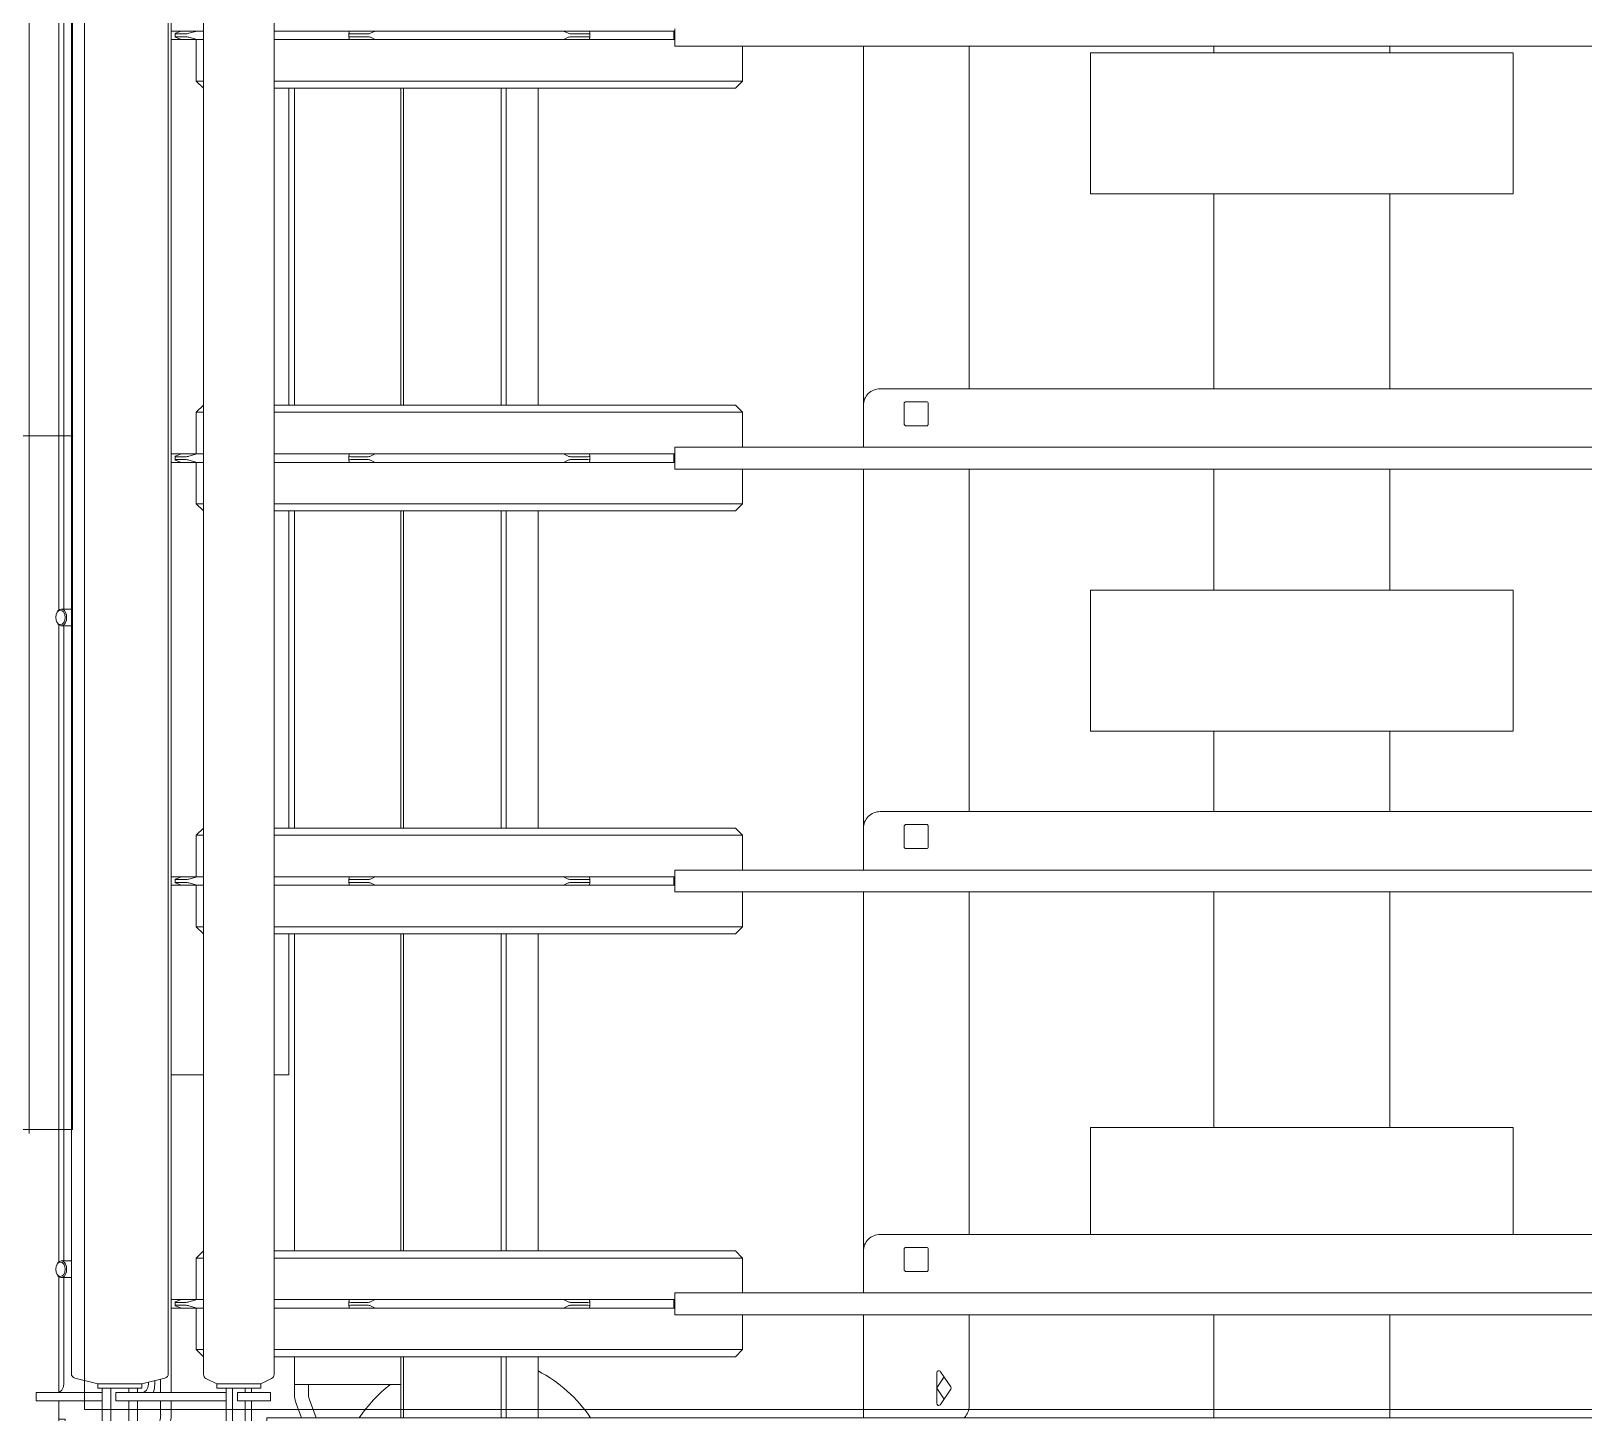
# Model space of a CAD drawing. Header units: millimetres. Extents: x -187347 to 135007, y -6415 to 292048.
# Drawn here: x -37668 to -37108, y 26626 to 27126 of the extents above; entities that cross this region are included whole.
import ezdxf

# ---------------------------------------------------------------- set-up
doc = ezdxf.new("R2010")
doc.units = ezdxf.units.MM
doc.header["$LTSCALE"] = 100
doc.linetypes.add('CENTER', pattern=[50.8, 31.75, -6.35, 6.35, -6.35])
doc.layers.get('0').update_dxf_attribs({"lineweight": 18})
doc.layers.add('Layout Kromeka', color=1, linetype='Continuous', lineweight=5)

# ---------------------------------------------------------------- blocks, each defined once
blk = doc.blocks.new('A$Ca181df26')
at = {"color": 0}
for p, q in [((2883.13, 2000.35), (2139.13, 2000.35)), ((2478.38, 1963.19), (2478.38, 2000.35)), ((2541.88, 1963.19), (2541.88, 2000.35)), ((2668.13, 2000.35), (2668.13, 1963.19)), ((2785.4, 1978.3), (2785.4, 2000.35)), ((2796.82, 2000.35), (2796.82, 1978.3)), ((2798.74, 1978.3), (2798.74, 2000.35)), ((2833.89, 2000.35), (2833.89, 1978.3)), ((2834.87, 1978.3), (2834.87, 2000.35)), ((2867.85, 1993.47), (2865.35, 2000.35)), ((2870.67, 2000.35), (2872.55, 1995.18)), ((2883.13, 2000.35), (2883.13, 2001.45)), ((2888.66, 1994.25), (2888.66, 2001.45)), ((2890.96, 1994.25), (2890.96, 2001.45)), ((2895.54, 1989.67), (2895.54, 2001.45)), ((2897.83, 1989.67), (2897.83, 2001.45)), ((2917.57, 1999.15), (2917.57, 1994.25)), ((2921.4, 1999.15), (2921.4, 1994.25)), ((2929.69, 1994.25), (2929.69, 2001.45)), ((2932.9, 1994.25), (2932.9, 2001.45)), ((2939.32, 1989.67), (2939.32, 2001.45)), ((2942.52, 1989.67), (2942.52, 2001.45)), ((2955.79, 2001.45), (2955.79, 2000.85)), ((2958.13, 2000.85), (2955.79, 2000.85)), ((2958.13, 1994.25), (2958.13, 2000.85)), ((2725.67, 1997.35), (236.18, 1997.35)), ((2630.03, 1963.19), (2630.03, 1995.96)), ((2636.67, 1990.04), (2640.32, 1995.52)), ((2639.05, 1993.61), (2641.44, 1990.04)), ((2641.72, 1995.1), (2641.72, 1984.13)), ((2725.67, 1997.35), (2811.51, 1997.35)), ((2948.86, 1997.35), (2811.51, 1997.35)), ((2881.82, 1994.25), (2891.5, 1994.25)), ((2881.82, 1991.25), (2881.82, 1994.25)), ((2891.5, 1994.25), (2893.69, 1994.25)), ((2893.69, 1994.25), (2893.69, 1991.25)), ((2897.83, 1994.25), (2899.84, 1994.25)), ((2899.84, 1994.25), (2900.54, 1994.25)), ((2912.99, 1994.25), (2900.54, 1994.25)), ((2912.99, 1994.25), (2913.94, 1994.25)), ((2935.66, 1994.25), (2913.94, 1994.25)), ((2935.66, 1994.25), (2937.57, 1994.25)), ((2937.57, 1991.25), (2937.57, 1994.25)), ((2942.52, 1994.25), (2947.05, 1994.25)), ((2947.05, 1994.25), (2950.38, 1994.25)), ((2948.86, 295.55), (2948.86, 1997.35)), ((2950.38, 1994.25), (2952.27, 1994.25)), ((2952.69, 1994.25), (2952.27, 1994.25)), ((2965.93, 1994.25), (2952.69, 1994.25)), ((2965.93, 1994.25), (2966.27, 1994.25)), ((2966.27, 1994.25), (2966.27, 1991.25)), ((2640.32, 1983.71), (2636.67, 1989.19)), ((2641.44, 1989.19), (2639.05, 1985.61)), ((2834.87, 1988.33), (2865.74, 1988.33)), ((2873.16, 1988.33), (2865.74, 1988.33)), ((2868.16, 1991.63), (2868.16, 1991.76)), ((2868.16, 1991.63), (2868.16, 1988.33)), ((2873.16, 1991.76), (2873.16, 1991.63)), ((2873.16, 1988.33), (2873.16, 1991.63)), ((2873.16, 1988.33), (2873.16, 1978.3)), ((2885.31, 1988.08), (2881.42, 1986.14)), ((2881.82, 1991.25), (2891.5, 1991.25)), ((2901.18, 1989.67), (2885.31, 1989.67)), ((2885.31, 1988.08), (2885.31, 1989.67)), ((2901.18, 1988.08), (2885.31, 1988.08)), ((2888.66, 1989.67), (2888.66, 1991.25)), ((2890.96, 1989.67), (2890.96, 1991.25)), ((2893.69, 1991.25), (2891.5, 1991.25)), ((2899.84, 1991.25), (2897.83, 1991.25)), ((2900.54, 1991.25), (2899.84, 1991.25)), ((2900.54, 1991.25), (2912.99, 1991.25)), ((2901.18, 1988.08), (2901.18, 1989.67)), ((2901.18, 1988.08), (2905.07, 1986.14)), ((2913.94, 1991.25), (2912.99, 1991.25)), ((2935.66, 1991.25), (2913.94, 1991.25)), ((2917.57, 1991.25), (2917.57, 1432.45)), ((2928.17, 1988.08), (2919.85, 1986)), ((2921.4, 1991.25), (2921.4, 1986.39)), ((2923.52, 1988.25), (2923.52, 1986.92)), ((2925.82, 1987.49), (2925.82, 1988.25)), ((2944.05, 1989.67), (2928.17, 1989.67)), ((2928.17, 1988.08), (2928.17, 1989.67)), ((2944.05, 1988.08), (2928.17, 1988.08)), ((2929.69, 1989.67), (2929.69, 1991.25)), ((2932.9, 1989.67), (2932.9, 1991.25)), ((2937.57, 1991.25), (2935.66, 1991.25)), ((2947.05, 1991.25), (2942.52, 1991.25)), ((2944.05, 1988.08), (2944.05, 1989.67)), ((2944.05, 1988.08), (2952.37, 1986)), ((2950.38, 1991.25), (2947.05, 1991.25)), ((2950.38, 1991.25), (2952.27, 1991.25)), ((2952.69, 1991.25), (2952.27, 1991.25)), ((2952.69, 1991.25), (2965.93, 1991.25)), ((2956.35, 1988.25), (2956.35, 1949.8)), ((2958.13, 1949.45), (2958.13, 1991.18)), ((2966.27, 1991.25), (2965.93, 1991.25)), ((2880.55, 1984.72), (2880.55, 1438.99)), ((2905.95, 1984.72), (2905.95, 1438.99)), ((2918.65, 1984.46), (2918.65, 1439.25)), ((2953.57, 1984.46), (2953.57, 1439.25)), ((2714.25, 1978.3), (2711.71, 1975.76)), ((2880.55, 1975.76), (2711.71, 1975.76)), ((2711.71, 1963.19), (2711.71, 1975.76)), ((2714.25, 1978.3), (2880.55, 1978.3)), ((2905.95, 1978.3), (2906.02, 1978.3)), ((2908.56, 1975.76), (2905.95, 1975.76)), ((2906.02, 1978.3), (2908.56, 1975.76)), ((2908.56, 1960.77), (2908.56, 1975.76)), ((2736.13, 1963.19), (2037.02, 1963.19)), ((2736.13, 1963.19), (2736.13, 1961.6)), ((2736.13, 1956.9), (2736.13, 1961.6)), ((2736.13, 1960.77), (2744.75, 1960.77)), ((2736.13, 1960.75), (2736.45, 1960.75)), ((2736.45, 1957.75), (2736.45, 1960.75)), ((2766.32, 1960.77), (2744.75, 1960.77)), ((2766.9, 1960.77), (2766.32, 1960.77)), ((2766.73, 1958.55), (2766.73, 1959.95)), ((2766.9, 1960.77), (2766.74, 1959.96)), ((2776.21, 1960.77), (2766.9, 1960.77)), ((2767.44, 1959.76), (2773.32, 1959.76)), ((2774.49, 1959.96), (2776.21, 1960.77)), ((2779.26, 1960.77), (2776.21, 1960.77)), ((2780.72, 1960.77), (2779.26, 1960.77)), ((2802.29, 1960.77), (2780.72, 1960.77)), ((2802.29, 1960.77), (2817.98, 1960.77)), ((2839.55, 1960.77), (2817.98, 1960.77)), ((2841.01, 1960.77), (2839.55, 1960.77)), ((2844.06, 1960.77), (2841.01, 1960.77)), ((2853.37, 1960.77), (2844.06, 1960.77)), ((2844.06, 1960.77), (2845.78, 1959.96)), ((2846.95, 1959.76), (2852.83, 1959.76)), ((2853.95, 1960.77), (2853.37, 1960.77)), ((2853.53, 1959.96), (2853.37, 1960.77)), ((2853.53, 1958.55), (2853.53, 1959.95)), ((2875.52, 1960.77), (2853.95, 1960.77)), ((2875.52, 1960.77), (2880.55, 1960.77)), ((2908.26, 1960.77), (2905.95, 1960.77)), ((2914.01, 1960.77), (2908.26, 1960.77)), ((2908.26, 1960.77), (2911.21, 1959.96)), ((2912.4, 1959.76), (2916.04, 1959.76)), ((2917.57, 1960.77), (2914.01, 1960.77)), ((2916, 1959.96), (2914.01, 1960.77)), ((2916.23, 1958.69), (2916.23, 1959.81)), ((2015.39, 1955.31), (2736.13, 1955.31)), ((2668.13, 1955.31), (2668.13, 1954.75)), ((2668.13, 1954.75), (2668.13, 1940.25)), ((2711.71, 1942.74), (2711.71, 1955.31)), ((2736.45, 1957.75), (2736.13, 1957.75)), ((2744.75, 1957.73), (2736.13, 1957.73)), ((2736.13, 1956.9), (2736.13, 1955.31)), ((2744.75, 1957.73), (2766.32, 1957.73)), ((2766.32, 1957.73), (2766.9, 1957.73)), ((2766.74, 1958.54), (2766.9, 1957.73)), ((2766.9, 1957.73), (2776.21, 1957.73)), ((2773.32, 1958.74), (2767.44, 1958.74)), ((2776.21, 1957.73), (2774.49, 1958.54)), ((2776.21, 1957.73), (2779.26, 1957.73)), ((2779.26, 1957.73), (2780.72, 1957.73)), ((2780.72, 1957.73), (2802.29, 1957.73)), ((2817.98, 1957.73), (2802.29, 1957.73)), ((2817.98, 1957.73), (2839.55, 1957.73)), ((2839.55, 1957.73), (2841.01, 1957.73)), ((2841.01, 1957.73), (2844.06, 1957.73)), ((2845.78, 1958.54), (2844.06, 1957.73)), ((2844.06, 1957.73), (2853.37, 1957.73)), ((2852.83, 1958.74), (2846.95, 1958.74)), ((2853.37, 1957.73), (2853.53, 1958.54)), ((2853.37, 1957.73), (2853.95, 1957.73)), ((2853.95, 1957.73), (2875.52, 1957.73)), ((2880.55, 1957.73), (2875.52, 1957.73)), ((2905.95, 1957.73), (2908.26, 1957.73)), ((2911.21, 1958.54), (2908.26, 1957.73)), ((2908.26, 1957.73), (2914.01, 1957.73)), ((2908.56, 1942.74), (2908.56, 1957.73)), ((2916.04, 1958.74), (2912.4, 1958.74)), ((2914.01, 1957.73), (2916, 1958.54)), ((2914.01, 1957.73), (2917.57, 1957.73)), ((2953.57, 1949.8), (2957.22, 1949.8)), ((2958.93, 1948.22), (2958.84, 1948.44)), ((2644.77, 1939.31), (2644.77, 1947.19)), ((2645.15, 1947.57), (2653.02, 1947.57)), ((2653.4, 1947.19), (2653.4, 1939.31)), ((2880.55, 1942.74), (2711.71, 1942.74)), ((2714.25, 1940.2), (2711.71, 1942.74)), ((2908.56, 1942.74), (2905.95, 1942.74)), ((2906.02, 1940.2), (2908.56, 1942.74)), ((2953.57, 1943.8), (2957.22, 1943.8)), ((2956.35, 1943.8), (2956.35, 1714.85)), ((2958.13, 1714.5), (2958.13, 1944.16)), ((2958.93, 1945.39), (2958.84, 1945.17)), ((2653.02, 1938.93), (2645.15, 1938.93)), ((2667.85, 1938.42), (2668.13, 1938.42)), ((2668.13, 1940.25), (2668.13, 1938.42)), ((2668.13, 1938.42), (2668.13, 1810.79)), ((2714.25, 1940.2), (2880.55, 1940.2)), ((2785.4, 1825.9), (2785.4, 1940.2)), ((2796.82, 1940.2), (2796.82, 1825.9)), ((2798.74, 1825.9), (2798.74, 1940.2)), ((2833.89, 1940.2), (2833.89, 1825.9)), ((2834.87, 1825.9), (2834.87, 1940.2)), ((2873.16, 1940.2), (2873.16, 1825.9)), ((2905.95, 1940.2), (2906.02, 1940.2)), ((1957.52, 1934.25), (2662.13, 1934.25)), ((2433.93, 1934.25), (2433.93, 1895.75)), ((2586.33, 1934.25), (2586.33, 1895.75)), ((2630.03, 1810.79), (2630.03, 1934.25)), ((2586.33, 1895.75), (2433.93, 1895.75)), ((2478.38, 1810.79), (2478.38, 1895.75)), ((2541.88, 1810.79), (2541.88, 1895.75)), ((2876.93, 1876.7), (2875.18, 1876.7)), ((2875.18, 1825.9), (2875.18, 1876.7)), ((2876.93, 1876.7), (2880.55, 1876.7)), ((2905.95, 1876.7), (2917.57, 1876.7)), ((2714.25, 1825.9), (2711.71, 1823.36)), ((2714.25, 1825.9), (2880.55, 1825.9)), ((2905.95, 1825.9), (2906.02, 1825.9)), ((2906.02, 1825.9), (2908.56, 1823.36)), ((2880.55, 1823.36), (2711.71, 1823.36)), ((2711.71, 1810.79), (2711.71, 1823.36)), ((2908.56, 1823.36), (2905.95, 1823.36)), ((2908.56, 1808.37), (2908.56, 1823.36)), ((2736.13, 1810.79), (1618.31, 1810.79)), ((2736.13, 1810.79), (2736.13, 1809.2)), ((2736.13, 1804.5), (2736.13, 1809.2)), ((2736.13, 1808.37), (2744.75, 1808.37)), ((2736.13, 1808.35), (2736.45, 1808.35)), ((2736.45, 1805.35), (2736.45, 1808.35)), ((2766.32, 1808.37), (2744.75, 1808.37)), ((2766.9, 1808.37), (2766.32, 1808.37)), ((2766.9, 1808.37), (2766.74, 1807.56)), ((2776.21, 1808.37), (2766.9, 1808.37)), ((2774.49, 1807.56), (2776.21, 1808.37)), ((2779.26, 1808.37), (2776.21, 1808.37)), ((2780.72, 1808.37), (2779.26, 1808.37)), ((2802.29, 1808.37), (2780.72, 1808.37)), ((2802.29, 1808.37), (2817.98, 1808.37)), ((2839.55, 1808.37), (2817.98, 1808.37)), ((2841.01, 1808.37), (2839.55, 1808.37)), ((2844.06, 1808.37), (2841.01, 1808.37)), ((2853.37, 1808.37), (2844.06, 1808.37)), ((2844.06, 1808.37), (2845.78, 1807.56)), ((2853.95, 1808.37), (2853.37, 1808.37)), ((2853.53, 1807.56), (2853.37, 1808.37)), ((2875.52, 1808.37), (2853.95, 1808.37)), ((2875.52, 1808.37), (2880.55, 1808.37)), ((2908.26, 1808.37), (2905.95, 1808.37)), ((2914.01, 1808.37), (2908.26, 1808.37)), ((2908.26, 1808.37), (2911.21, 1807.56)), ((2917.57, 1808.37), (2914.01, 1808.37)), ((2916, 1807.56), (2914.01, 1808.37)), ((1596.67, 1802.91), (2736.13, 1802.91)), ((2668.13, 1802.91), (2668.13, 1802.35)), ((2668.13, 1802.35), (2668.13, 1787.85)), ((2711.71, 1790.34), (2711.71, 1802.91)), ((2736.45, 1805.35), (2736.13, 1805.35)), ((2744.75, 1805.33), (2736.13, 1805.33)), ((2736.13, 1804.5), (2736.13, 1802.91)), ((2744.75, 1805.33), (2766.32, 1805.33)), ((2766.32, 1805.33), (2766.9, 1805.33)), ((2766.73, 1806.15), (2766.73, 1807.55)), ((2766.74, 1806.14), (2766.9, 1805.33)), ((2766.9, 1805.33), (2776.21, 1805.33)), ((2767.44, 1807.36), (2773.32, 1807.36)), ((2773.32, 1806.34), (2767.44, 1806.34)), ((2776.21, 1805.33), (2774.49, 1806.14)), ((2776.21, 1805.33), (2779.26, 1805.33)), ((2779.26, 1805.33), (2780.72, 1805.33)), ((2780.72, 1805.33), (2802.29, 1805.33)), ((2817.98, 1805.33), (2802.29, 1805.33)), ((2817.98, 1805.33), (2839.55, 1805.33)), ((2839.55, 1805.33), (2841.01, 1805.33)), ((2841.01, 1805.33), (2844.06, 1805.33)), ((2845.78, 1806.14), (2844.06, 1805.33)), ((2844.06, 1805.33), (2853.37, 1805.33)), ((2846.95, 1807.36), (2852.83, 1807.36)), ((2852.83, 1806.34), (2846.95, 1806.34)), ((2853.37, 1805.33), (2853.53, 1806.14)), ((2853.37, 1805.33), (2853.95, 1805.33)), ((2853.53, 1806.15), (2853.53, 1807.55)), ((2853.95, 1805.33), (2875.52, 1805.33)), ((2880.55, 1805.33), (2875.52, 1805.33)), ((2905.95, 1805.33), (2908.26, 1805.33)), ((2911.21, 1806.14), (2908.26, 1805.33)), ((2908.26, 1805.33), (2914.01, 1805.33)), ((2908.56, 1790.34), (2908.56, 1805.33)), ((2912.4, 1807.36), (2916.04, 1807.36)), ((2916.04, 1806.34), (2912.4, 1806.34)), ((2914.01, 1805.33), (2916, 1806.14)), ((2914.01, 1805.33), (2917.57, 1805.33)), ((2916.23, 1806.29), (2916.23, 1807.41)), ((2644.77, 1786.91), (2644.77, 1794.79)), ((2645.15, 1795.17), (2653.02, 1795.17)), ((2653.4, 1794.79), (2653.4, 1786.91)), ((2653.02, 1786.53), (2645.15, 1786.53)), ((2667.85, 1786.02), (2668.13, 1786.02)), ((2668.13, 1787.85), (2668.13, 1786.02)), ((2668.13, 1786.02), (2668.13, 1658.39)), ((2880.55, 1790.34), (2711.71, 1790.34)), ((2714.25, 1787.8), (2711.71, 1790.34)), ((2714.25, 1787.8), (2880.55, 1787.8)), ((2785.4, 1673.5), (2785.4, 1787.8)), ((2796.82, 1787.8), (2796.82, 1673.5)), ((2798.74, 1673.5), (2798.74, 1787.8)), ((2833.89, 1787.8), (2833.89, 1673.5)), ((2834.87, 1673.5), (2834.87, 1787.8)), ((2873.16, 1787.8), (2873.16, 1673.5)), ((2875.18, 1673.5), (2875.18, 1787.8)), ((2908.56, 1790.34), (2905.95, 1790.34)), ((2905.95, 1787.8), (2906.02, 1787.8)), ((2906.02, 1787.8), (2908.56, 1790.34)), ((1538.8, 1781.85), (2662.13, 1781.85)), ((2478.38, 1752.87), (2478.38, 1781.85)), ((2541.88, 1752.87), (2541.88, 1781.85)), ((2630.03, 1658.39), (2630.03, 1781.85)), ((2433.93, 1752.87), (2586.33, 1752.87)), ((2433.93, 1752.87), (2433.93, 1702.07)), ((2586.33, 1752.87), (2586.33, 1702.07)), ((2953.57, 1714.85), (2957.22, 1714.85)), ((2958.93, 1713.27), (2958.84, 1713.49)), ((2953.57, 1708.85), (2957.22, 1708.85)), ((2956.35, 1708.85), (2956.35, 1479.9)), ((2958.13, 1479.55), (2958.13, 1709.21)), ((2958.93, 1710.44), (2958.84, 1710.22)), ((2586.33, 1702.07), (2433.93, 1702.07)), ((2478.38, 1658.39), (2478.38, 1702.07)), ((2541.88, 1658.39), (2541.88, 1702.07)), ((2714.25, 1673.5), (2711.71, 1670.96)), ((2714.25, 1673.5), (2880.55, 1673.5)), ((2905.95, 1673.5), (2906.02, 1673.5)), ((2906.02, 1673.5), (2908.56, 1670.96)), ((2880.55, 1670.96), (2711.71, 1670.96)), ((2711.71, 1658.39), (2711.71, 1670.96)), ((2908.56, 1670.96), (2905.95, 1670.96)), ((2908.56, 1655.97), (2908.56, 1670.96)), ((2736.13, 1658.39), (1199.59, 1658.39)), ((2736.13, 1658.39), (2736.13, 1656.8)), ((2736.13, 1652.1), (2736.13, 1656.8)), ((2736.13, 1655.97), (2744.75, 1655.97)), ((2736.13, 1655.95), (2736.45, 1655.95)), ((2736.45, 1652.95), (2736.13, 1652.95)), ((2744.75, 1652.93), (2736.13, 1652.93)), ((2736.13, 1652.1), (2736.13, 1650.51)), ((2736.45, 1652.95), (2736.45, 1655.95)), ((2766.32, 1655.97), (2744.75, 1655.97)), ((2744.75, 1652.93), (2766.32, 1652.93)), ((2766.9, 1655.97), (2766.32, 1655.97)), ((2766.32, 1652.93), (2766.9, 1652.93)), ((2766.73, 1653.75), (2766.73, 1655.15)), ((2766.9, 1655.97), (2766.74, 1655.16)), ((2766.74, 1653.74), (2766.9, 1652.93)), ((2776.21, 1655.97), (2766.9, 1655.97)), ((2766.9, 1652.93), (2776.21, 1652.93)), ((2767.44, 1654.96), (2773.32, 1654.96)), ((2773.32, 1653.94), (2767.44, 1653.94)), ((2774.49, 1655.16), (2776.21, 1655.97)), ((2776.21, 1652.93), (2774.49, 1653.74)), ((2779.26, 1655.97), (2776.21, 1655.97)), ((2776.21, 1652.93), (2779.26, 1652.93)), ((2780.72, 1655.97), (2779.26, 1655.97)), ((2779.26, 1652.93), (2780.72, 1652.93)), ((2802.29, 1655.97), (2780.72, 1655.97)), ((2780.72, 1652.93), (2802.29, 1652.93)), ((2802.29, 1655.97), (2817.98, 1655.97)), ((2817.98, 1652.93), (2802.29, 1652.93)), ((2839.55, 1655.97), (2817.98, 1655.97)), ((2817.98, 1652.93), (2839.55, 1652.93)), ((2841.01, 1655.97), (2839.55, 1655.97)), ((2839.55, 1652.93), (2841.01, 1652.93)), ((2844.06, 1655.97), (2841.01, 1655.97)), ((2841.01, 1652.93), (2844.06, 1652.93)), ((2853.37, 1655.97), (2844.06, 1655.97)), ((2844.06, 1655.97), (2845.78, 1655.16)), ((2845.78, 1653.74), (2844.06, 1652.93)), ((2844.06, 1652.93), (2853.37, 1652.93)), ((2846.95, 1654.96), (2852.83, 1654.96)), ((2852.83, 1653.94), (2846.95, 1653.94)), ((2853.95, 1655.97), (2853.37, 1655.97)), ((2853.53, 1655.16), (2853.37, 1655.97)), ((2853.37, 1652.93), (2853.53, 1653.74)), ((2853.37, 1652.93), (2853.95, 1652.93)), ((2853.53, 1653.75), (2853.53, 1655.15)), ((2875.52, 1655.97), (2853.95, 1655.97)), ((2853.95, 1652.93), (2875.52, 1652.93)), ((2875.52, 1655.97), (2880.55, 1655.97)), ((2880.55, 1652.93), (2875.52, 1652.93)), ((2908.26, 1655.97), (2905.95, 1655.97)), ((2905.95, 1652.93), (2908.26, 1652.93)), ((2914.01, 1655.97), (2908.26, 1655.97)), ((2908.26, 1655.97), (2911.21, 1655.16)), ((2911.21, 1653.74), (2908.26, 1652.93)), ((2908.26, 1652.93), (2914.01, 1652.93)), ((2908.56, 1637.94), (2908.56, 1652.93)), ((2912.4, 1654.96), (2916.04, 1654.96)), ((2916.04, 1653.94), (2912.4, 1653.94)), ((2917.57, 1655.97), (2914.01, 1655.97)), ((2916, 1655.16), (2914.01, 1655.97)), ((2914.01, 1652.93), (2916, 1653.74)), ((2914.01, 1652.93), (2917.57, 1652.93)), ((2916.23, 1653.89), (2916.23, 1655.01)), ((1177.96, 1650.51), (2736.13, 1650.51)), ((2668.13, 1650.51), (2668.13, 1649.95)), ((2668.13, 1649.95), (2668.13, 1635.45)), ((2711.71, 1637.94), (2711.71, 1650.51)), ((2644.77, 1634.51), (2644.77, 1642.39)), ((2645.15, 1642.77), (2653.02, 1642.77)), ((2653.4, 1642.39), (2653.4, 1634.51)), ((2668.13, 1635.45), (2668.13, 1633.62)), ((2880.55, 1637.94), (2711.71, 1637.94)), ((2714.25, 1635.4), (2711.71, 1637.94)), ((2714.25, 1635.4), (2880.55, 1635.4)), ((2785.4, 1521.1), (2785.4, 1635.4)), ((2796.82, 1635.4), (2796.82, 1521.1)), ((2798.74, 1521.1), (2798.74, 1635.4)), ((2833.89, 1635.4), (2833.89, 1521.1)), ((2834.87, 1521.1), (2834.87, 1635.4)), ((2873.16, 1635.4), (2873.16, 1521.1)), ((2875.18, 1521.1), (2875.18, 1635.4)), ((2908.56, 1637.94), (2905.95, 1637.94)), ((2905.95, 1635.4), (2906.02, 1635.4)), ((2906.02, 1635.4), (2908.56, 1637.94)), ((1120.09, 1629.45), (2662.13, 1629.45)), ((2478.38, 1559.2), (2478.38, 1629.45)), ((2541.88, 1559.2), (2541.88, 1629.45)), ((2630.03, 1505.99), (2630.03, 1629.45)), ((2653.02, 1634.13), (2645.15, 1634.13)), ((2667.85, 1633.62), (2668.13, 1633.62)), ((2668.13, 1633.62), (2668.13, 1505.99)), ((2433.93, 1559.2), (2586.33, 1559.2)), ((2433.93, 1559.2), (2433.93, 1508.4)), ((2586.33, 1559.2), (2586.33, 1508.4)), ((2714.25, 1521.1), (2711.71, 1518.56)), ((2880.55, 1518.56), (2711.71, 1518.56)), ((2711.71, 1505.99), (2711.71, 1518.56)), ((2714.25, 1521.1), (2880.55, 1521.1)), ((2905.95, 1521.1), (2906.02, 1521.1)), ((2908.56, 1518.56), (2905.95, 1518.56)), ((2906.02, 1521.1), (2908.56, 1518.56)), ((2908.56, 1503.57), (2908.56, 1518.56)), ((2736.13, 1505.99), (780.87, 1505.99)), ((2586.33, 1508.4), (2433.93, 1508.4)), ((2478.38, 1505.99), (2478.38, 1508.4)), ((2541.88, 1505.99), (2541.88, 1508.4)), ((2736.13, 1505.99), (2736.13, 1504.4)), ((2736.13, 1499.7), (2736.13, 1504.4)), ((2736.13, 1503.57), (2744.75, 1503.57)), ((2736.13, 1503.55), (2736.45, 1503.55)), ((2736.45, 1500.55), (2736.13, 1500.55)), ((2744.75, 1500.53), (2736.13, 1500.53)), ((2736.45, 1500.55), (2736.45, 1503.55)), ((2766.32, 1503.57), (2744.75, 1503.57)), ((2744.75, 1500.53), (2766.32, 1500.53)), ((2766.9, 1503.57), (2766.32, 1503.57)), ((2766.32, 1500.53), (2766.9, 1500.53)), ((2766.73, 1501.35), (2766.73, 1502.75)), ((2766.9, 1503.57), (2766.74, 1502.76)), ((2766.74, 1501.34), (2766.9, 1500.53)), ((2776.21, 1503.57), (2766.9, 1503.57)), ((2766.9, 1500.53), (2776.21, 1500.53)), ((2767.44, 1502.56), (2773.32, 1502.56)), ((2773.32, 1501.54), (2767.44, 1501.54)), ((2774.49, 1502.76), (2776.21, 1503.57)), ((2776.21, 1500.53), (2774.49, 1501.34)), ((2779.26, 1503.57), (2776.21, 1503.57)), ((2776.21, 1500.53), (2779.26, 1500.53)), ((2780.72, 1503.57), (2779.26, 1503.57)), ((2779.26, 1500.53), (2780.72, 1500.53)), ((2802.29, 1503.57), (2780.72, 1503.57)), ((2780.72, 1500.53), (2802.29, 1500.53)), ((2802.29, 1503.57), (2817.98, 1503.57)), ((2817.98, 1500.53), (2802.29, 1500.53)), ((2839.55, 1503.57), (2817.98, 1503.57)), ((2817.98, 1500.53), (2839.55, 1500.53)), ((2841.01, 1503.57), (2839.55, 1503.57)), ((2839.55, 1500.53), (2841.01, 1500.53)), ((2844.06, 1503.57), (2841.01, 1503.57)), ((2841.01, 1500.53), (2844.06, 1500.53)), ((2853.37, 1503.57), (2844.06, 1503.57)), ((2844.06, 1503.57), (2845.78, 1502.76)), ((2845.78, 1501.34), (2844.06, 1500.53)), ((2844.06, 1500.53), (2853.37, 1500.53)), ((2846.95, 1502.56), (2852.83, 1502.56)), ((2852.83, 1501.54), (2846.95, 1501.54)), ((2853.95, 1503.57), (2853.37, 1503.57)), ((2853.53, 1502.76), (2853.37, 1503.57)), ((2853.37, 1500.53), (2853.53, 1501.34)), ((2853.37, 1500.53), (2853.95, 1500.53)), ((2853.53, 1501.35), (2853.53, 1502.75)), ((2875.52, 1503.57), (2853.95, 1503.57)), ((2853.95, 1500.53), (2875.52, 1500.53)), ((2875.52, 1503.57), (2880.55, 1503.57)), ((2880.55, 1500.53), (2875.52, 1500.53)), ((2908.26, 1503.57), (2905.95, 1503.57)), ((2905.95, 1500.53), (2908.26, 1500.53)), ((2914.01, 1503.57), (2908.26, 1503.57)), ((2908.26, 1503.57), (2911.21, 1502.76)), ((2911.21, 1501.34), (2908.26, 1500.53)), ((2908.26, 1500.53), (2914.01, 1500.53)), ((2912.4, 1502.56), (2916.04, 1502.56)), ((2916.04, 1501.54), (2912.4, 1501.54)), ((2917.57, 1503.57), (2914.01, 1503.57)), ((2916, 1502.76), (2914.01, 1503.57)), ((2914.01, 1500.53), (2916, 1501.34)), ((2914.01, 1500.53), (2917.57, 1500.53)), ((2916.23, 1501.49), (2916.23, 1502.61))]:
    blk.add_line(p, q, dxfattribs=at)
for centre, radius, start, end in [((2636.38, 1995.96), 6.35, 136.3196, 180), ((2808.13, 2027.98), 50, 213.5448, 242.9601), ((2808.13, 2027.98), 50, 307.5256, 326.4552), ((2948.13, 2000.85), 10, 0, 3.4398), ((2640.96, 1995.1), 0.762, 0, 146.3099), ((2863.16, 1991.76), 5, 0, 20), ((2863.16, 1991.76), 10, 0, 20), ((2637.3, 1989.61), 0.762, 146.3099, 213.6901), ((2640.8, 1989.61), 0.762, 326.3099, 33.6901), ((2640.96, 1984.13), 0.762, 213.6901, 0), ((2882.13, 1984.72), 1.59, 116.5651, 180), ((2904.36, 1984.72), 1.59, 0, 63.4349), ((2920.23, 1984.46), 1.59, 104.0362, 180), ((2951.98, 1984.46), 1.59, 0, 75.9638), ((2649.08, 1943.25), 5.84, 132.3575, 137.6425), ((2649.08, 1943.25), 5.84, 42.3575, 47.6425), ((2649.08, 1943.25), 5.84, 222.3575, 227.6425), ((2649.08, 1943.25), 5.84, 312.3575, 317.6425), ((2662.13, 1940.25), 6, 270, 0), ((2649.08, 1790.85), 5.84, 132.3575, 137.6425), ((2649.08, 1790.85), 5.84, 42.3575, 47.6425), ((2649.08, 1790.85), 5.84, 222.3575, 227.6425), ((2649.08, 1790.85), 5.84, 312.3575, 317.6425), ((2662.13, 1787.85), 6, 270, 0), ((2649.08, 1638.45), 5.84, 132.3575, 137.6425), ((2649.08, 1638.45), 5.84, 42.3575, 47.6425), ((2649.08, 1638.45), 5.84, 222.3575, 227.6425), ((2649.08, 1638.45), 5.84, 312.3575, 317.6425), ((2662.13, 1635.45), 6, 270, 0)]:
    blk.add_arc(centre, radius, start, end, dxfattribs=at)
for centre, major_axis, ratio, start_param, end_param in [((2921.65, 1999.15), (0, -6.35), 0.642788, 4.341156, 4.712389), ((2925.48, 1999.15), (0, 6.35), 0.642788, 1.199564, 1.570796), ((2928.12, 1988.25), (0, 6), 0.766044, 1.047198, 1.570796), ((2928.12, 1988.25), (0, 3), 0.766044, 0, 1.570796), ((2958.65, 1988.25), (0, 3), 0.766044, 0, 1.570796), ((2767.75, 1960.03), (-1.02, -0.09), 0.251789, 6.208665, 7.517662), ((2773.64, 1960.03), (-1.02, -0.09), 0.251789, 1.234477, 2.543474), ((2846.63, 1960.03), (-1.02, 0.09), 0.251789, 0.598119, 1.907116), ((2852.52, 1960.03), (-1.02, 0.09), 0.251789, 1.907116, 3.216113), ((2911.58, 1960.03), (-1.02, 0.22), 0.149612, 1.237317, 2.546314), ((2915.21, 1960.03), (-1.02, 0.22), 0.149612, 2.546314, 3.855311), ((2767.75, 1958.47), (1.02, -0.09), 0.251789, 1.907116, 3.216113), ((2773.64, 1958.47), (1.02, -0.09), 0.251789, 0.598119, 1.907116), ((2846.63, 1958.47), (1.02, 0.09), 0.251789, 1.234477, 2.543474), ((2852.52, 1958.47), (1.02, 0.09), 0.251789, 6.208665, 7.517662), ((2911.58, 1958.47), (1.02, 0.22), 0.149612, 0.595278, 1.904275), ((2915.21, 1958.47), (1.02, 0.22), 0.149612, 5.569467, 6.878464), ((2957.22, 1946.8), (0, 3), 0.642788, 5.287559, 10.420404), ((2767.75, 1807.63), (-1.02, -0.09), 0.251789, 6.208665, 7.517662), ((2767.75, 1806.07), (1.02, -0.09), 0.251789, 1.907116, 3.216113), ((2773.64, 1807.63), (-1.02, -0.09), 0.251789, 1.234477, 2.543474), ((2773.64, 1806.07), (1.02, -0.09), 0.251789, 0.598119, 1.907116), ((2846.63, 1807.63), (-1.02, 0.09), 0.251789, 0.598119, 1.907116), ((2846.63, 1806.07), (1.02, 0.09), 0.251789, 1.234477, 2.543474), ((2852.52, 1807.63), (-1.02, 0.09), 0.251789, 1.907116, 3.216113), ((2852.52, 1806.07), (1.02, 0.09), 0.251789, 6.208665, 7.517662), ((2911.58, 1807.63), (-1.02, 0.22), 0.149612, 1.237317, 2.546314), ((2911.58, 1806.07), (1.02, 0.22), 0.149612, 0.595278, 1.904275), ((2915.21, 1807.63), (-1.02, 0.22), 0.149612, 2.546314, 3.855311), ((2915.21, 1806.07), (1.02, 0.22), 0.149612, 5.569467, 6.878464), ((2957.22, 1711.85), (0, 3), 0.642788, 5.287559, 10.420404), ((2767.75, 1655.23), (-1.02, -0.09), 0.251789, 6.208665, 7.517662), ((2767.75, 1653.67), (1.02, -0.09), 0.251789, 1.907116, 3.216113), ((2773.64, 1655.23), (-1.02, -0.09), 0.251789, 1.234477, 2.543474), ((2773.64, 1653.67), (1.02, -0.09), 0.251789, 0.598119, 1.907116), ((2846.63, 1655.23), (-1.02, 0.09), 0.251789, 0.598119, 1.907116), ((2846.63, 1653.67), (1.02, 0.09), 0.251789, 1.234477, 2.543474), ((2852.52, 1655.23), (-1.02, 0.09), 0.251789, 1.907116, 3.216113), ((2852.52, 1653.67), (1.02, 0.09), 0.251789, 6.208665, 7.517662), ((2911.58, 1655.23), (-1.02, 0.22), 0.149612, 1.237317, 2.546314), ((2911.58, 1653.67), (1.02, 0.22), 0.149612, 0.595278, 1.904275), ((2915.21, 1655.23), (-1.02, 0.22), 0.149612, 2.546314, 3.855311), ((2915.21, 1653.67), (1.02, 0.22), 0.149612, 5.569467, 6.878464), ((2767.75, 1502.83), (-1.02, -0.09), 0.251789, 6.208665, 7.517662), ((2767.75, 1501.27), (1.02, -0.09), 0.251789, 1.907116, 3.216113), ((2773.64, 1502.83), (-1.02, -0.09), 0.251789, 1.234477, 2.543474), ((2773.64, 1501.27), (1.02, -0.09), 0.251789, 0.598119, 1.907116), ((2846.63, 1502.83), (-1.02, 0.09), 0.251789, 0.598119, 1.907116), ((2846.63, 1501.27), (1.02, 0.09), 0.251789, 1.234477, 2.543474), ((2852.52, 1502.83), (-1.02, 0.09), 0.251789, 1.907116, 3.216113), ((2852.52, 1501.27), (1.02, 0.09), 0.251789, 6.208665, 7.517662), ((2911.58, 1502.83), (-1.02, 0.22), 0.149612, 1.237317, 2.546314), ((2911.58, 1501.27), (1.02, 0.22), 0.149612, 0.595278, 1.904275), ((2915.21, 1502.83), (-1.02, 0.22), 0.149612, 2.546314, 3.855311), ((2915.21, 1501.27), (1.02, 0.22), 0.149612, 5.569467, 6.878464)]:
    blk.add_ellipse(centre, major_axis=major_axis, ratio=ratio, start_param=start_param, end_param=end_param, dxfattribs=at)
for centre in [(2957.53, 1946.8), (2957.53, 1711.85)]:
    blk.add_ellipse(centre, major_axis=(0, -2.6), ratio=0.642788, dxfattribs=at)
blk = doc.blocks.new('*U1692')
at = {"ltscale": 10}
for p, q in [((1000, 100), (0, 100)), ((1000, -400), (1000, 100))]:
    blk.add_line(p, q, dxfattribs=at)
at = {"color": 4, "linetype": 'CENTER', "ltscale": 10}
blk.add_lwpolyline([(0, -150), (1000, -150)], dxfattribs=at)
at = {"color": 5, "ltscale": 10}
blk.add_point((1000, -150), dxfattribs=at)

msp = doc.modelspace()

# ---------------------------------------------------------------- hatches: boundary and pattern name
at = {"layer": 'Layout Kromeka', "linetype": 'Continuous', "ltscale": 20}
h = msp.add_hatch(dxfattribs=at)
h.set_pattern_fill('CORK', color=1, scale=20, angle=90)
h.set_pattern_definition([(90, (73265.716, -552272.895), (-63.5, 4e-15), []), (225, (73297.47, -552241.14), (127.000055, -127.000055), [89.8026, -89.8026]), (225, (73297.47, -552225.27), (127.000055, -127.000055), [89.8026, -89.8026]), (225, (73297.47, -552209.4), (127.000055, -127.000055), [89.8026, -89.8026])])
h.paths.add_polyline_path([(-38652.61, 26729.09), (-38652.61, 27229.81), (-37652.61, 27229.81), (-37652.61, 26729.09)])

# ---------------------------------------------------------------- block references
at = {"layer": 'Layout Kromeka', "color": 1, "linetype": 'Continuous', "rotation": 180}
msp.add_blockref('A$Ca181df26', (-34699.87, 28626.99, 7321.63), dxfattribs=at)
at = {"layer": 'Layout Kromeka', "xscale": -1, "rotation": 180}
msp.add_blockref('*U1692', (-38653.02, 26830.54, 7321.63), dxfattribs=at)

doc.saveas('drawing.dxf')
